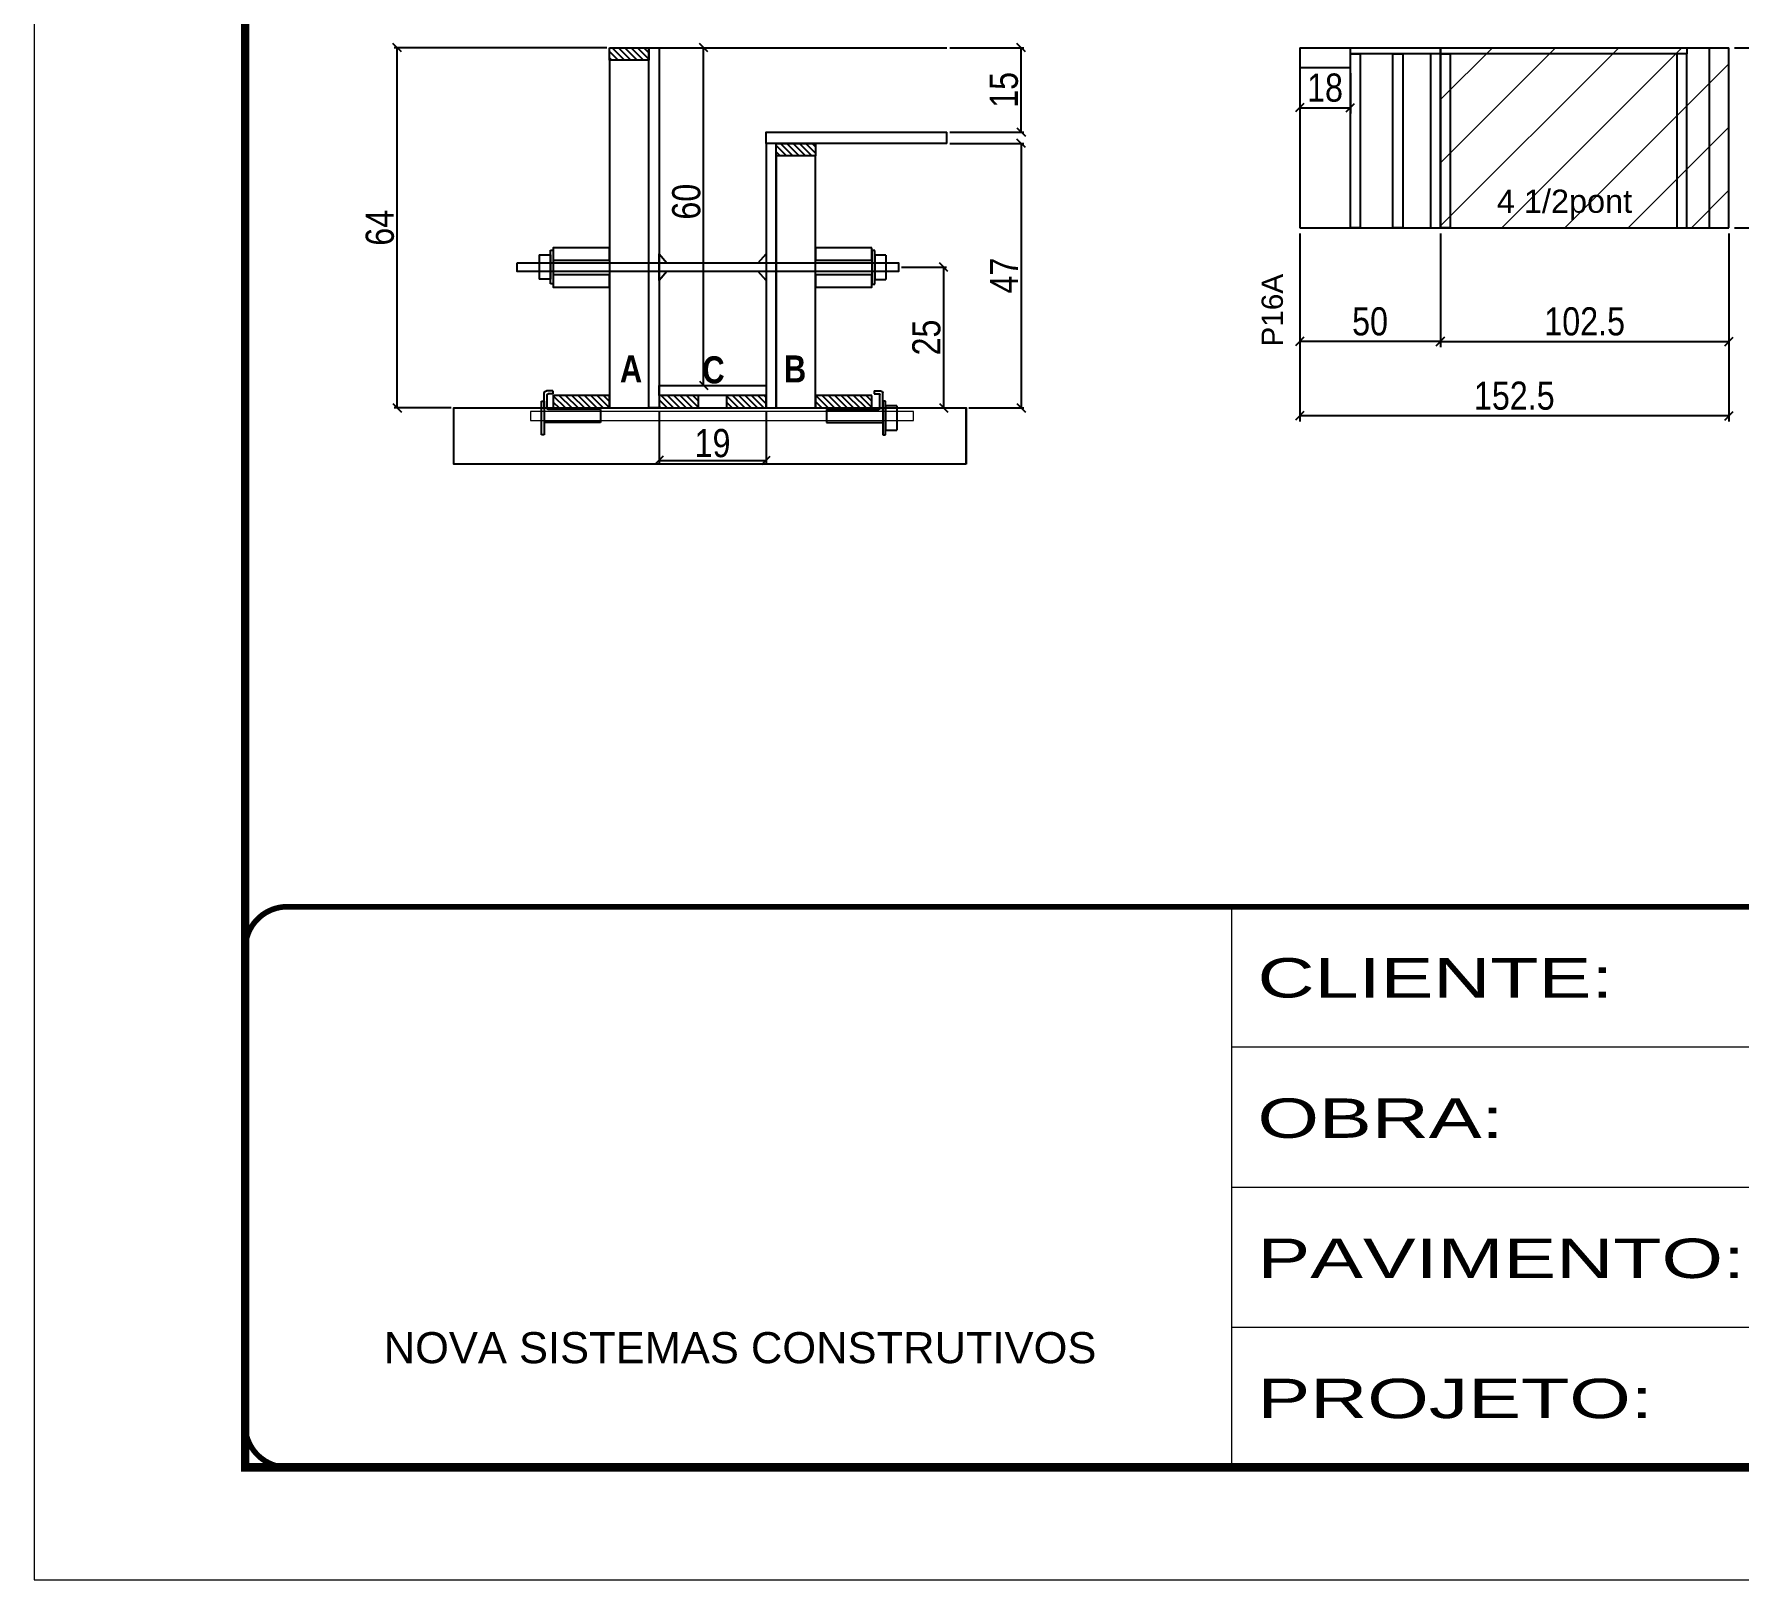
# Model space of a CAD drawing. Extents: x -3394 to 16474, y -5031 to 14397.
# Drawn here: x 7442 to 8048, y 11049 to 11599 of the extents above; entities that cross this region are included whole.
import ezdxf

# ---------------------------------------------------------------- set-up
doc = ezdxf.new("R2010")
doc.units = 0
doc.linetypes.add('CONTINUO', pattern=[0])
doc.linetypes.add('DASHED', pattern=[0.75, 0.5, -0.25])
doc.layers.get('0').update_dxf_attribs({"linetype": 'CONTINUOUS'})
doc.layers.get('Defpoints').update_dxf_attribs({"linetype": 'CONTINUOUS'})
for name, color, linetype in [('1HACHURA MADEIRAS', 1, 'CONTINUOUS'), ('barrote', 251, 'CONTINUOUS'), ('COTA', 241, 'CONTINUOUS'), ('detalhes', 4, 'CONTINUOUS'), ('NOMENCLATURA', 7, 'CONTINUOUS'), ('Painéis', 200, 'CONTINUOUS'), ('PONTALETE', 7, 'CONTINUOUS'), ('presilha', 1, 'CONTINUOUS'), ('SARR_2.2x10', 60, 'CONTINUOUS'), ('SARR_2.2x7', 40, 'CONTINUOUS'), ('SARR_3.5x7', 81, 'CONTINUOUS'), ('Tubo de PVC', 51, 'CONTINUOUS')]:
    doc.layers.add(name, color=color, linetype=linetype)
for name, color, linetype, lineweight in [('CONCRETO', 251, 'CONTINUOUS', 25), ('Folhas', 255, 'CONTINUOUS', 9), ('REAPROVEITAMENTO', 251, 'CONTINUOUS', 9), ('SARRAFO DE PRESSAO', 251, 'DASHED', 9), ('SCO-___-LAJ', 2, 'CONTINUOUS', 0)]:
    doc.layers.add(name, color=color, linetype=linetype, lineweight=lineweight)
doc.styles.add('ARIAL', font='arial.ttf')
doc.styles.add('COTA TECNICA', font='techl___.ttf', dxfattribs={"height": 10})
doc.styles.add('COTA TECNICA 2X', font='techl___.ttf', dxfattribs={"height": 10})
doc.styles.add('TECNICA', font='techb___.ttf', dxfattribs={"height": 10})
doc.styles.add('Tecnologia', font='')
doc.styles.get('Tecnologia').set_extended_font_data('Forgotten Futurist')
doc.dimstyles.new('PAINEL', dxfattribs={"dimtxt": 10, "dimasz": 3, "dimexe": 3, "dimexo": 3, "dimgap": 3, "dimtad": 1, "dimdec": 1, "dimzin": 12, "dimdsep": 46, "dimtxsty": 'COTA TECNICA', "dimblk1": 'OBLIQUE', "dimblk2": 'OBLIQUE', "dimsah": 1, "dimcen": 0.9, "dimclrd": 4, "dimclre": 4, "dimclrt": 240, "dimadec": 1, "dimazin": 3, "dimtfac": 1, "dimtdec": 1, "dimtmove": 0, "dimatfit": 3, "dimfxl": 1, "dimtolj": 1, "dimtzin": 12, "dimarcsym": 0})
doc.dimstyles.new('SECAO', dxfattribs={"dimscale": 0.333333, "dimtxt": 5, "dimasz": 9, "dimexe": 3, "dimexo": 3, "dimgap": 3, "dimtad": 1, "dimdec": 1, "dimlfac": 0.5, "dimzin": 12, "dimdsep": 46, "dimtxsty": 'COTA TECNICA 2X', "dimblk1": 'OBLIQUE', "dimblk2": 'OBLIQUE', "dimsah": 1, "dimcen": 0.9, "dimclrd": 4, "dimclre": 4, "dimclrt": 240, "dimadec": 1, "dimazin": 3, "dimtfac": 1, "dimtdec": 1, "dimtmove": 0, "dimatfit": 3, "dimfxl": 1, "dimtolj": 1, "dimtzin": 12, "dimarcsym": 0})

# ---------------------------------------------------------------- blocks, each defined once
blk = doc.blocks.new('9999999999')
at = {"color": 30, "linetype": 'CONTINUO'}
for p, q in [((98564.56, 34230.21), (98564.56, 34429.45)), ((98564.56, 34379.64), (99583.98, 34379.64)), ((98564.56, 34329.83), (99487.98, 34329.83)), ((98564.56, 34280.02), (99487.98, 34280.02))]:
    blk.add_line(p, q, dxfattribs=at)
at = {"color": 30, "linetype": 'CONTINUO', "const_width": 2}
blk.add_lwpolyline([(99583.98, 34230.21), (99583.98, 34414.45, 0.414214), (99568.98, 34429.45), (98228.98, 34429.45, 0.414214), (98213.98, 34414.45), (98213.98, 34245.21, 0.414214), (98228.98, 34230.21), (99583.98, 34230.21)], format="xyb", dxfattribs=at)
at = {"layer": 'Folhas'}
blk.add_lwpolyline([(98138.98, 34190.21), (99623.98, 34190.21), (99623.98, 35240.21), (98138.98, 35240.21)], close=True, dxfattribs=at)
at = {"layer": 'Folhas', "color": 30, "const_width": 3}
blk.add_lwpolyline([(98213.98, 34230.21), (99583.98, 34230.21), (99583.98, 35200.21), (98213.98, 35200.21)], close=True, dxfattribs=at)
at = {"color": 7, "linetype": 'Continuous', "ltscale": 5, "style": 'ARIAL'}
blk.add_text('NOVA SISTEMAS CONSTRUTIVOS', height=11.0592, dxfattribs=at).set_placement((98263.19, 34267.21))
at = {"layer": 'Folhas', "color": 7, "style": 'Tecnologia', "width": 1.5}
for s, p in [('CLIENTE:', (98573.65, 34397.17)), ('OBRA:', (98573.65, 34347.31)), ('PAVIMENTO:', (98573.65, 34297.5)), ('PROJETO:', (98573.65, 34247.69))]:
    blk.add_text(s, height=14, dxfattribs=at).set_placement(p)
blk = doc.blocks.new('_Oblique')
at = {"color": 0, "linetype": 'ByBlock', "lineweight": -2}
blk.add_line((-0.5, -0.5), (0.5, 0.5), dxfattribs=at)
blk = doc.blocks.new('*D251')
at = {"layer": 'COTA', "color": 4, "lineweight": -2, "transparency": 16777216}
for p, q in [((7664.26, 11464.93), (7664.26, 11446.26)), ((7702.26, 11464.93), (7702.26, 11446.26)), ((7664.26, 11447.26), (7702.26, 11447.26))]:
    blk.add_line(p, q, dxfattribs=at)
at = {"layer": 'Defpoints', "color": 0, "transparency": 16777216}
for p in [(7664.26, 11465.93), (7702.26, 11465.93), (7702.26, 11447.26)]:
    blk.add_point(p, dxfattribs=at)
at = {"layer": 'COTA', "color": 4, "lineweight": -2, "transparency": 16777216, "xscale": 3, "yscale": 3, "zscale": 3, "rotation": 180}
blk.add_blockref('_Oblique', (7664.26, 11447.26), dxfattribs=at)
at = {"layer": 'COTA', "color": 4, "lineweight": -2, "transparency": 16777216, "xscale": 3, "yscale": 3, "zscale": 3}
blk.add_blockref('_Oblique', (7702.26, 11447.26), dxfattribs=at)
at = {"layer": 'COTA', "color": 240, "transparency": 16777216, "insert": (7683.26, 11453.35), "char_height": 10, "attachment_point": 5, "style": 'COTA TECNICA 2X'}
blk.add_mtext('\\A1;19', dxfattribs=at)
blk = doc.blocks.new('PRESILHA METÁLICA 1')
at = {"layer": 'presilha'}
for p, q in [((7.5, 10.64), (7.5, 19.86)), ((12, 21), (8.64, 21)), ((9, 11.57), (9, 18.93)), ((12, 19.5), (9.57, 19.5)), ((12, 21), (12, 19.5)), ((0, 13), (6, 13)), ((0, 13), (0, 0)), ((6, 15.5), (7.5, 15.5)), ((6, -2.5), (6, 15.5)), ((6, 13), (6, 0)), ((7.5, 15.5), (7.5, -2.5)), ((37.5, 11), (9.57, 11)), ((37.5, 11), (37.5, 4.1)), ((6, 0), (0, 0)), ((37.5, 4.1), (7.5, 4.1)), ((7.5, -2.5), (6, -2.5))]:
    blk.add_line(p, q, dxfattribs=at)
for centre, radius, start, end in [((8.64, 19.86), 1.14, 90, 180), ((9.57, 18.93), 0.57, 90, 180), ((9.57, 11.57), 0.57, 180, 270)]:
    blk.add_arc(centre, radius, start, end, dxfattribs=at)
blk = doc.blocks.new('PRESILHA METÁLICA 2')
at = {"layer": 'presilha'}
for p, q in [((-5.25, 23.5), (-5.25, 22)), ((-5.25, 23.5), (-1.89, 23.5)), ((-5.25, 22), (-2.82, 22)), ((-2.25, 14.07), (-2.25, 21.43)), ((-0.75, 14.64), (-0.75, 22.36)), ((-30.75, 13.5), (-30.75, 6.6)), ((-30.75, 13.5), (-2.82, 13.5)), ((0.75, 18), (-0.75, 18)), ((-0.75, 18), (-0.75, 0)), ((0.75, 0), (0.75, 18)), ((-30.75, 6.6), (-0.75, 6.6)), ((-0.75, 0), (0.75, 0))]:
    blk.add_line(p, q, dxfattribs=at)
for centre, radius, start, end in [((-2.82, 21.43), 0.57, 0, 90), ((-1.89, 22.36), 1.14, 0, 90), ((-2.82, 14.07), 0.57, 270, 0)]:
    blk.add_arc(centre, radius, start, end, dxfattribs=at)
blk = doc.blocks.new('*D252')
at = {"layer": 'COTA', "color": 4, "lineweight": -2, "transparency": 16777216}
for p, q in [((7767.55, 11559.93), (7793.91, 11559.93)), ((7792.91, 11559.93), (7792.91, 11465.93)), ((7774.31, 11465.93), (7793.91, 11465.93))]:
    blk.add_line(p, q, dxfattribs=at)
at = {"layer": 'Defpoints', "color": 0, "transparency": 16777216}
for p in [(7766.55, 11559.93), (7773.31, 11465.93), (7792.91, 11465.93)]:
    blk.add_point(p, dxfattribs=at)
at = {"layer": 'COTA', "color": 4, "lineweight": -2, "transparency": 16777216, "xscale": 3, "yscale": 3, "zscale": 3}
for p, rotation in [((7792.91, 11559.93), 90), ((7792.91, 11465.93), 270)]:
    blk.add_blockref('_Oblique', p, dxfattribs=dict(at, rotation=rotation))
at = {"layer": 'COTA', "color": 240, "transparency": 16777216, "insert": (7786.83, 11512.93), "char_height": 10, "attachment_point": 5, "rotation": 90, "style": 'COTA TECNICA 2X'}
blk.add_mtext('\\A1;47', dxfattribs=at)
blk = doc.blocks.new('*D253')
at = {"layer": 'COTA', "color": 4, "lineweight": -2, "transparency": 16777216}
for p, q in [((7665.26, 11593.93), (7681.08, 11593.93)), ((7680.08, 11473.93), (7680.08, 11593.93)), ((7672.67, 11473.93), (7681.08, 11473.93))]:
    blk.add_line(p, q, dxfattribs=at)
at = {"layer": 'Defpoints', "color": 0, "transparency": 16777216}
for p in [(7664.26, 11593.93), (7680.08, 11593.93), (7671.67, 11473.93)]:
    blk.add_point(p, dxfattribs=at)
at = {"layer": 'COTA', "color": 4, "lineweight": -2, "transparency": 16777216, "xscale": 3, "yscale": 3, "zscale": 3}
for p, rotation in [((7680.08, 11593.93), 90), ((7680.08, 11473.93), 270)]:
    blk.add_blockref('_Oblique', p, dxfattribs=dict(at, rotation=rotation))
at = {"layer": 'COTA', "color": 240, "transparency": 16777216, "insert": (7673.97, 11539.2), "char_height": 10, "attachment_point": 5, "rotation": 90, "style": 'COTA TECNICA 2X'}
blk.add_mtext('\\A1;60', dxfattribs=at)
blk = doc.blocks.new('*D254')
at = {"layer": 'COTA', "color": 4, "lineweight": -2, "transparency": 16777216}
for p, q in [((7767.55, 11593.93), (7793.91, 11593.93)), ((7792.91, 11563.93), (7792.91, 11593.93)), ((7767.55, 11563.93), (7793.91, 11563.93))]:
    blk.add_line(p, q, dxfattribs=at)
at = {"layer": 'Defpoints', "color": 0, "transparency": 16777216}
for p in [(7766.55, 11593.93), (7792.91, 11593.93), (7766.55, 11563.93)]:
    blk.add_point(p, dxfattribs=at)
at = {"layer": 'COTA', "color": 4, "lineweight": -2, "transparency": 16777216, "xscale": 3, "yscale": 3, "zscale": 3}
for p, rotation in [((7792.91, 11593.93), 90), ((7792.91, 11563.93), 270)]:
    blk.add_blockref('_Oblique', p, dxfattribs=dict(at, rotation=rotation))
at = {"layer": 'COTA', "color": 240, "transparency": 16777216, "insert": (7786.8, 11578.93), "char_height": 10, "attachment_point": 5, "rotation": 90, "style": 'COTA TECNICA 2X'}
blk.add_mtext('\\A1;15', dxfattribs=at)
blk = doc.blocks.new('*D255')
at = {"layer": 'COTA', "color": 4, "lineweight": -2, "transparency": 16777216}
for p, q in [((7645.66, 11593.93), (7570.19, 11593.93)), ((7571.19, 11465.93), (7571.19, 11593.93)), ((7590.39, 11465.93), (7570.19, 11465.93))]:
    blk.add_line(p, q, dxfattribs=at)
at = {"layer": 'Defpoints', "color": 0, "transparency": 16777216}
for p in [(7571.19, 11593.93), (7646.66, 11593.93), (7591.39, 11465.93)]:
    blk.add_point(p, dxfattribs=at)
at = {"layer": 'COTA', "color": 4, "lineweight": -2, "transparency": 16777216, "xscale": 3, "yscale": 3, "zscale": 3}
for p, rotation in [((7571.19, 11593.93), 90), ((7571.19, 11465.93), 270)]:
    blk.add_blockref('_Oblique', p, dxfattribs=dict(at, rotation=rotation))
at = {"layer": 'COTA', "color": 240, "transparency": 16777216, "insert": (7565.08, 11529.93), "char_height": 10, "attachment_point": 5, "rotation": 90, "style": 'COTA TECNICA 2X'}
blk.add_mtext('\\A1;64', dxfattribs=at)
blk = doc.blocks.new('*D256')
at = {"layer": 'COTA', "color": 4, "lineweight": -2, "transparency": 16777216}
for p, q in [((7750.34, 11515.93), (7766.39, 11515.93)), ((7765.39, 11465.93), (7765.39, 11515.93)), ((7740.86, 11465.93), (7766.39, 11465.93))]:
    blk.add_line(p, q, dxfattribs=at)
at = {"layer": 'Defpoints', "color": 0, "transparency": 16777216}
for p in [(7749.34, 11515.93), (7765.39, 11515.93), (7739.86, 11465.93)]:
    blk.add_point(p, dxfattribs=at)
at = {"layer": 'COTA', "color": 4, "lineweight": -2, "transparency": 16777216, "xscale": 3, "yscale": 3, "zscale": 3}
for p, rotation in [((7765.39, 11515.93), 90), ((7765.39, 11465.93), 270)]:
    blk.add_blockref('_Oblique', p, dxfattribs=dict(at, rotation=rotation))
at = {"layer": 'COTA', "color": 240, "transparency": 16777216, "insert": (7759.28, 11490.93), "char_height": 10, "attachment_point": 5, "rotation": 90, "style": 'COTA TECNICA 2X'}
blk.add_mtext('\\A1;25', dxfattribs=at)
blk = doc.blocks.new('*D244')
at = {"layer": 'COTA', "color": 4, "linetype": 'Continuous', "lineweight": -2, "transparency": 16777216}
for p, q in [((7891.86, 11527.93), (7891.86, 11487.5)), ((7941.86, 11527.93), (7941.86, 11487.5)), ((7941.86, 11489.5), (7891.86, 11489.5))]:
    blk.add_line(p, q, dxfattribs=at)
at = {"layer": 'Defpoints', "color": 0, "linetype": 'Continuous', "transparency": 16777216}
for p in [(7891.86, 11529.93), (7941.86, 11529.93), (7891.86, 11489.5)]:
    blk.add_point(p, dxfattribs=at)
at = {"layer": 'COTA', "color": 4, "linetype": 'Continuous', "lineweight": -2, "transparency": 16777216, "xscale": 3, "yscale": 3, "zscale": 3, "rotation": 180}
blk.add_blockref('_Oblique', (7891.86, 11489.5), dxfattribs=at)
at = {"layer": 'COTA', "color": 4, "linetype": 'Continuous', "lineweight": -2, "transparency": 16777216, "xscale": 3, "yscale": 3, "zscale": 3}
blk.add_blockref('_Oblique', (7941.86, 11489.5), dxfattribs=at)
at = {"layer": 'COTA', "color": 240, "linetype": 'Continuous', "transparency": 16777216, "insert": (7916.86, 11496.61), "char_height": 10, "attachment_point": 5, "style": 'COTA TECNICA'}
blk.add_mtext('\\A1;50', dxfattribs=at)
blk = doc.blocks.new('*D245')
at = {"layer": 'COTA', "color": 4, "linetype": 'Continuous', "lineweight": -2, "transparency": 16777216}
for p, q in [((8046.36, 11593.93), (8072.52, 11593.93)), ((8070.52, 11529.93), (8070.52, 11593.93)), ((8046.36, 11529.93), (8072.52, 11529.93))]:
    blk.add_line(p, q, dxfattribs=at)
at = {"layer": 'Defpoints', "color": 0, "linetype": 'Continuous', "transparency": 16777216}
for p in [(8044.36, 11593.93), (8070.52, 11593.93), (8044.36, 11529.93)]:
    blk.add_point(p, dxfattribs=at)
at = {"layer": 'COTA', "color": 4, "linetype": 'Continuous', "lineweight": -2, "transparency": 16777216, "xscale": 3, "yscale": 3, "zscale": 3}
for p, rotation in [((8070.52, 11593.93), 90), ((8070.52, 11529.93), 270)]:
    blk.add_blockref('_Oblique', p, dxfattribs=dict(at, rotation=rotation))
at = {"layer": 'COTA', "color": 240, "linetype": 'Continuous', "transparency": 16777216, "insert": (8063.42, 11561.93), "char_height": 10, "attachment_point": 5, "rotation": 90, "style": 'COTA TECNICA'}
blk.add_mtext('\\A1;64', dxfattribs=at)
blk = doc.blocks.new('*D257')
at = {"layer": 'COTA', "color": 4, "linetype": 'Continuous', "lineweight": -2, "transparency": 16777216}
for p, q in [((7941.86, 11525.93), (7941.86, 11487.5)), ((8044.36, 11525.93), (8044.36, 11487.5)), ((7941.86, 11489.5), (8044.36, 11489.5))]:
    blk.add_line(p, q, dxfattribs=at)
at = {"layer": 'Defpoints', "color": 0, "linetype": 'Continuous', "transparency": 16777216}
for p in [(7941.86, 11527.93), (8044.36, 11527.93), (8044.36, 11489.5)]:
    blk.add_point(p, dxfattribs=at)
at = {"layer": 'COTA', "color": 4, "linetype": 'Continuous', "lineweight": -2, "transparency": 16777216, "xscale": 3, "yscale": 3, "zscale": 3, "rotation": 180}
blk.add_blockref('_Oblique', (7941.86, 11489.5), dxfattribs=at)
at = {"layer": 'COTA', "color": 4, "linetype": 'Continuous', "lineweight": -2, "transparency": 16777216, "xscale": 3, "yscale": 3, "zscale": 3}
blk.add_blockref('_Oblique', (8044.36, 11489.5), dxfattribs=at)
at = {"layer": 'COTA', "color": 240, "linetype": 'Continuous', "transparency": 16777216, "insert": (7993.11, 11496.61), "char_height": 10, "attachment_point": 5, "style": 'COTA TECNICA'}
blk.add_mtext('\\A1;102.5', dxfattribs=at)
blk = doc.blocks.new('*D259')
at = {"layer": 'COTA', "color": 4, "linetype": 'Continuous', "lineweight": -2, "transparency": 16777216}
for p, q in [((7891.86, 11527.93), (7891.86, 11461.09)), ((8044.36, 11527.93), (8044.36, 11461.09)), ((8044.36, 11463.09), (7891.86, 11463.09))]:
    blk.add_line(p, q, dxfattribs=at)
at = {"layer": 'Defpoints', "color": 0, "linetype": 'Continuous', "transparency": 16777216}
for p in [(7891.86, 11529.93), (8044.36, 11529.93), (7891.86, 11463.09)]:
    blk.add_point(p, dxfattribs=at)
at = {"layer": 'COTA', "color": 4, "linetype": 'Continuous', "lineweight": -2, "transparency": 16777216, "xscale": 3, "yscale": 3, "zscale": 3, "rotation": 180}
blk.add_blockref('_Oblique', (7891.86, 11463.09), dxfattribs=at)
at = {"layer": 'COTA', "color": 4, "linetype": 'Continuous', "lineweight": -2, "transparency": 16777216, "xscale": 3, "yscale": 3, "zscale": 3}
blk.add_blockref('_Oblique', (8044.36, 11463.09), dxfattribs=at)
at = {"layer": 'COTA', "color": 240, "linetype": 'Continuous', "transparency": 16777216, "insert": (7968.11, 11470.2), "char_height": 10, "attachment_point": 5, "style": 'COTA TECNICA'}
blk.add_mtext('\\A1;152.5', dxfattribs=at)
blk = doc.blocks.new('*D261')
at = {"layer": 'COTA', "color": 4, "linetype": 'Continuous', "lineweight": -2, "transparency": 16777216}
for p, q in [((7891.86, 11584.93), (7891.86, 11570.58)), ((7909.86, 11584.93), (7909.86, 11570.58)), ((7891.86, 11572.58), (7909.86, 11572.58))]:
    blk.add_line(p, q, dxfattribs=at)
at = {"layer": 'Defpoints', "color": 0, "linetype": 'Continuous', "transparency": 16777216}
for p in [(7891.86, 11586.93), (7909.86, 11586.93), (7909.86, 11572.58)]:
    blk.add_point(p, dxfattribs=at)
at = {"layer": 'COTA', "color": 4, "linetype": 'Continuous', "lineweight": -2, "transparency": 16777216, "xscale": 3, "yscale": 3, "zscale": 3, "rotation": 180}
blk.add_blockref('_Oblique', (7891.86, 11572.58), dxfattribs=at)
at = {"layer": 'COTA', "color": 4, "linetype": 'Continuous', "lineweight": -2, "transparency": 16777216, "xscale": 3, "yscale": 3, "zscale": 3}
blk.add_blockref('_Oblique', (7909.86, 11572.58), dxfattribs=at)
at = {"layer": 'COTA', "color": 240, "linetype": 'Continuous', "transparency": 16777216, "insert": (7900.86, 11579.68), "char_height": 10, "attachment_point": 5, "style": 'COTA TECNICA'}
blk.add_mtext('\\A1;18', dxfattribs=at)

msp = doc.modelspace()

# ---------------------------------------------------------------- hatches: boundary and pattern name
at = {"layer": 'REAPROVEITAMENTO', "linetype": 'Continuous'}
h = msp.add_hatch(dxfattribs=at)
h.set_pattern_fill('ANSI31', color=256, scale=5)
h.set_pattern_definition([(45, (-1585, -398.501), (-11.22532, 11.22532), [])])
h.paths.add_polyline_path([(8044.36, 11529.93), (8044.36, 11593.93), (7941.86, 11593.93), (7941.86, 11529.93)])
at = {"layer": 'SARR_2.2x10'}
h = msp.add_hatch(dxfattribs=at)
h.set_pattern_fill('ANSI31', color=256, scale=0.5, angle=90)
h.set_pattern_definition([(135, (40837.6788, -112046.2348), (-1.122532015, -1.122532015), [])])
h.paths.add_polyline_path([(7646.66, 11470.33), (7646.66, 11465.93), (7626.66, 11465.93), (7626.66, 11470.33)])
h = msp.add_hatch(dxfattribs=at)
h.set_pattern_fill('ANSI31', color=256, scale=0.5, angle=90)
h.set_pattern_definition([(135, (40724.4788, -112046.2348), (-1.122532015, -1.122532015), [])])
h.paths.add_polyline_path([(7739.86, 11470.33), (7739.86, 11465.93), (7719.86, 11465.93), (7719.86, 11470.33)])
at = {"layer": 'SARR_2.2x7'}
h = msp.add_hatch(dxfattribs=at)
h.set_pattern_fill('ANSI31', color=256, scale=0.5, angle=90)
h.set_pattern_definition([(135, (40728.4788, -111922.6348), (-1.122532015, -1.122532015), [])])
h.paths.add_polyline_path([(7660.66, 11593.93), (7660.66, 11589.53), (7646.66, 11589.53), (7646.66, 11593.93)])
h = msp.add_hatch(dxfattribs=at)
h.set_pattern_fill('ANSI31', color=256, scale=0.5, angle=90)
h.set_pattern_definition([(135, (40669.2788, -111956.6348), (-1.122532015, -1.122532015), [])])
h.paths.add_polyline_path([(7719.86, 11559.93), (7719.86, 11555.53), (7705.86, 11555.53), (7705.86, 11559.93)])
h = msp.add_hatch(dxfattribs=at)
h.set_pattern_fill('ANSI31', color=256, scale=0.5, angle=90)
h.set_pattern_definition([(135, (40876.0788, -112046.2348), (-1.122532015, -1.122532015), [])])
h.paths.add_polyline_path([(7678.26, 11470.33), (7678.26, 11465.93), (7664.26, 11465.93), (7664.26, 11470.33)])
h = msp.add_hatch(dxfattribs=at)
h.set_pattern_fill('ANSI31', color=256, scale=0.5, angle=90)
h.set_pattern_definition([(135, (40852.0788, -112046.2348), (-1.122532015, -1.122532015), [])])
h.paths.add_polyline_path([(7702.26, 11470.33), (7702.26, 11465.93), (7688.26, 11465.93), (7688.26, 11470.33)])

# ---------------------------------------------------------------- linework, layer by layer
at = {"layer": '1HACHURA MADEIRAS'}
for points in [[(7646.66, 11522.84), (7626.66, 11522.84), (7626.66, 11518.44), (7646.66, 11518.44)], [(7646.66, 11513.24), (7626.66, 11513.24), (7626.66, 11508.84), (7646.66, 11508.84)]]:
    msp.add_lwpolyline(points, close=True, dxfattribs=at)
at = {"layer": '1HACHURA MADEIRAS', "elevation": 0}
for points in [[(7739.86, 11522.84), (7719.86, 11522.84), (7719.86, 11518.44), (7739.86, 11518.44)], [(7739.86, 11513.24), (7719.86, 11513.24), (7719.86, 11508.84), (7739.86, 11508.84)]]:
    msp.add_lwpolyline(points, close=True, dxfattribs=at)
at = {"layer": 'barrote', "elevation": 0}
msp.add_lwpolyline([(7773.31, 11445.93), (7591.39, 11445.93), (7591.39, 11465.93), (7773.31, 11465.93)], close=True, dxfattribs=at)
at = {"layer": 'CONCRETO', "linetype": 'Continuous'}
msp.add_line((7664.26, 11593.93), (7766.55, 11593.93), dxfattribs=at)
at = {"layer": 'detalhes', "color": 250}
msp.add_line((7773.31, 11445.93), (7773.31, 11465.93), dxfattribs=at)
at = {"layer": 'Painéis', "linetype": 'Continuous'}
for p, q in [((7891.86, 11593.93), (7910.86, 11593.93)), ((7891.86, 11593.93), (7891.86, 11529.93)), ((7910.86, 11593.93), (8044.36, 11593.93)), ((7941.86, 11593.93), (7941.86, 11529.93)), ((8044.36, 11529.93), (8044.36, 11593.93)), ((7766.55, 11559.93), (7766.55, 11563.93)), ((7891.86, 11529.93), (8044.36, 11529.93))]:
    msp.add_line(p, q, dxfattribs=at)
at = {"layer": 'Painéis', "linetype": 'Continuous', "elevation": 0}
for points in [[(7660.66, 11465.93), (7660.66, 11593.93), (7664.26, 11593.93), (7664.26, 11465.93)], [(7705.86, 11465.93), (7705.86, 11559.93), (7702.26, 11559.93), (7702.26, 11465.93)], [(7664.26, 11473.93), (7702.26, 11473.93), (7702.26, 11470.33), (7664.26, 11470.33)]]:
    msp.add_lwpolyline(points, close=True, dxfattribs=at)
msp.add_lwpolyline([(7766.55, 11559.93), (7702.26, 11559.93), (7702.26, 11563.93), (7766.55, 11563.93)], dxfattribs=at)
at = {"layer": 'presilha'}
for p, q in [((7625.66, 11522.03), (7626.66, 11522.03)), ((7625.66, 11510.03), (7625.66, 11522.03)), ((7626.66, 11522.03), (7626.66, 11510.03)), ((7740.86, 11521.84, 0), (7739.86, 11521.84, 0)), ((7739.86, 11521.84, 0), (7739.86, 11509.84, 0)), ((7740.86, 11509.84, 0), (7740.86, 11521.84, 0)), ((7621.66, 11520.37), (7625.66, 11520.37)), ((7621.66, 11520.37), (7621.66, 11511.7)), ((7625.66, 11520.37), (7625.66, 11511.7)), ((7744.86, 11520.18, 0), (7740.86, 11520.18, 0)), ((7740.86, 11520.18, 0), (7740.86, 11511.51, 0)), ((7744.86, 11520.18, 0), (7744.86, 11511.51, 0)), ((7625.66, 11511.7), (7621.66, 11511.7)), ((7626.66, 11510.03), (7625.66, 11510.03)), ((7739.86, 11509.84, 0), (7740.86, 11509.84, 0)), ((7740.86, 11511.51, 0), (7744.86, 11511.51, 0))]:
    msp.add_line(p, q, dxfattribs=at)
msp.add_lwpolyline([(7613.87, 11517.43), (7749.34, 11517.43), (7749.34, 11514.44), (7613.87, 11514.44)], close=True, dxfattribs=at)
at = {"layer": 'SARR_2.2x10', "elevation": 0}
for points in [[(7646.66, 11470.33), (7626.66, 11470.33), (7626.66, 11465.93), (7646.66, 11465.93)], [(7739.86, 11470.33), (7719.86, 11470.33), (7719.86, 11465.93), (7739.86, 11465.93)]]:
    msp.add_lwpolyline(points, close=True, dxfattribs=at)
at = {"layer": 'SARR_2.2x7', "ltscale": 25}
for p, q in [((8037.36, 11593.93), (8037.36, 11529.93)), ((7891.86, 11586.93), (7909.86, 11586.93))]:
    msp.add_line(p, q, dxfattribs=at)
at = {"layer": 'SARR_2.2x7', "elevation": 0}
for points in [[(7646.66, 11593.93), (7660.66, 11593.93), (7660.66, 11589.53), (7646.66, 11589.53)], [(7705.86, 11559.93), (7719.86, 11559.93), (7719.86, 11555.53), (7705.86, 11555.53)], [(7678.26, 11470.33), (7664.26, 11470.33), (7664.26, 11465.93), (7678.26, 11465.93)], [(7702.26, 11470.33), (7688.26, 11470.33), (7688.26, 11465.93), (7702.26, 11465.93)]]:
    msp.add_lwpolyline(points, close=True, dxfattribs=at)
at = {"layer": 'SARR_2.2x7', "ltscale": 25, "elevation": 0}
for points in [[(7941.86, 11591.73), (7909.86, 11591.73), (7909.86, 11593.93), (7941.86, 11593.93)], [(8029.36, 11591.73), (7941.86, 11591.73), (7941.86, 11593.93), (8029.36, 11593.93)]]:
    msp.add_lwpolyline(points, close=True, dxfattribs=at)
at = {"layer": 'SARR_3.5x7', "elevation": 0}
for points in [[(7660.66, 11589.53), (7646.66, 11589.53), (7646.66, 11465.93), (7660.66, 11465.93)], [(7913.36, 11529.93), (7909.86, 11529.93), (7909.86, 11591.73), (7913.36, 11591.73)], [(7928.48, 11529.93), (7924.98, 11529.93), (7924.98, 11591.73), (7928.48, 11591.73)], [(7938.36, 11529.93), (7941.86, 11529.93), (7941.86, 11591.73), (7938.36, 11591.73)], [(7945.36, 11529.93), (7941.86, 11529.93), (7941.86, 11591.73), (7945.36, 11591.73)], [(8025.86, 11529.93), (8029.36, 11529.93), (8029.36, 11591.73), (8025.86, 11591.73)], [(7719.86, 11555.53), (7705.86, 11555.53), (7705.86, 11465.93), (7719.86, 11465.93)]]:
    msp.add_lwpolyline(points, close=True, dxfattribs=at)
at = {"layer": 'SCO-___-LAJ', "color": 1, "elevation": 0}
msp.add_lwpolyline([(7754.71, 11464.6), (7618.54, 11464.6), (7618.54, 11461.4), (7754.71, 11461.4)], close=True, dxfattribs=at)
at = {"layer": 'Tubo de PVC'}
msp.add_lwpolyline([(7702.26, 11520.68), (7702.26, 11511.19), (7699.46, 11514.34), (7667.06, 11514.34), (7664.26, 11511.19), (7664.26, 11520.68), (7667.06, 11517.53), (7699.46, 11517.53)], close=True, dxfattribs=at)

# ---------------------------------------------------------------- block references
at = {"layer": 'presilha', "xscale": -0.6666666666666666, "yscale": 0.6666666666666666, "zscale": 0.6666666666666666}
for name, p in [('PRESILHA METÁLICA 2', (7622.98, 11456.3)), ('PRESILHA METÁLICA 1', (7748.72, 11457.97))]:
    msp.add_blockref(name, p, dxfattribs=at)
at = {"layer": 'SARRAFO DE PRESSAO', "color": 6, "linetype": 'ByBlock'}
msp.add_blockref('9999999999', (-90696.77, -23140.8), dxfattribs=at)

# ---------------------------------------------------------------- texts
at = {"layer": 'detalhes', "style": 'TECNICA'}
for s, p in [('A', (7650.33, 11474.95)), ('C', (7679.62, 11474.64)), ('B', (7708.59, 11474.95))]:
    msp.add_text(s, height=9.6, dxfattribs=at).set_placement(p)
at = {"layer": 'NOMENCLATURA', "linetype": 'Continuous', "style": 'ARIAL'}
msp.add_text('P16A', height=7.567, rotation=90, dxfattribs=at).set_placement((7885.89, 11487.71))
at = {"layer": 'PONTALETE', "linetype": 'Continuous', "style": 'ARIAL'}
msp.add_text('4 1/2pont', height=8.25, dxfattribs=at).set_placement((7961.91, 11535.24))

# ---------------------------------------------------------------- dimensions: what is measured, and where the dimension line sits
at = {"layer": 'COTA'}
for base, p1, p2, picture, middle in [((7571.19, 11593.93), (7591.39, 11465.93), (7646.66, 11593.93), '*D255', (7571.19, 11529.93)), ((7680.08, 11593.93), (7671.67, 11473.93), (7664.26, 11593.93), '*D253', (7680.08, 11539.2)), ((7792.91, 11593.93), (7766.55, 11563.93), (7766.55, 11593.93), '*D254', (7792.91, 11578.93))]:
    dim = msp.add_linear_dim(base=base, p1=p1, p2=p2, angle=90, dimstyle='SECAO', dxfattribs=at)
    dim.commit()
    dim.dimension.update_dxf_attribs({"geometry": picture, "text_midpoint": middle, "dimtype": 160})
at = {"layer": 'COTA', "linetype": 'Continuous'}
dim = msp.add_linear_dim(base=(8070.52, 11593.93), p1=(8044.36, 11529.93), p2=(8044.36, 11593.93), angle=90, dimstyle='PAINEL', override={"dimexe": 2, "dimexo": 2, "dimgap": 2, "dimadec": 8, "dimtix": 1, "dimatfit": 2, "dimldrblk": 'Oblique'}, dxfattribs=at)
dim.commit()
dim.dimension.update_dxf_attribs({"geometry": '*D245', "text_midpoint": (8063.42, 11561.93)})
for base, p1, p2, picture, middle in [((7909.86, 11572.58), (7891.86, 11586.93), (7909.86, 11586.93), '*D261', (7900.86, 11579.68)), ((7891.86, 11489.5), (7941.86, 11529.93), (7891.86, 11529.93), '*D244', (7916.86, 11496.61)), ((7891.86, 11463.09), (8044.36, 11529.93), (7891.86, 11529.93), '*D259', (7968.11, 11470.2)), ((8044.36, 11489.5), (7941.86, 11527.93), (8044.36, 11527.93), '*D257', (7993.11, 11496.61))]:
    dim = msp.add_linear_dim(base=base, p1=p1, p2=p2, dimstyle='PAINEL', override={"dimexe": 2, "dimexo": 2, "dimgap": 2, "dimadec": 8, "dimtix": 1, "dimatfit": 2, "dimldrblk": 'Oblique'}, dxfattribs=at)
    dim.commit()
    dim.dimension.update_dxf_attribs({"geometry": picture, "text_midpoint": middle})
at = {"layer": 'COTA'}
for base, p1, p2, picture, middle in [((7792.91, 11465.93), (7766.55, 11559.93), (7773.31, 11465.93), '*D252', (7786.83, 11512.93)), ((7765.39, 11515.93), (7739.86, 11465.93), (7749.34, 11515.93), '*D256', (7759.28, 11490.93))]:
    dim = msp.add_linear_dim(base=base, p1=p1, p2=p2, angle=90, dimstyle='SECAO', dxfattribs=at)
    dim.commit()
    dim.dimension.update_dxf_attribs({"geometry": picture, "text_midpoint": middle})
dim = msp.add_linear_dim(base=(7702.26, 11447.26), p1=(7664.26, 11465.93), p2=(7702.26, 11465.93), dimstyle='SECAO', dxfattribs=at)
dim.commit()
dim.dimension.update_dxf_attribs({"geometry": '*D251', "text_midpoint": (7683.26, 11447.26), "dimtype": 160})

doc.saveas('drawing.dxf')
